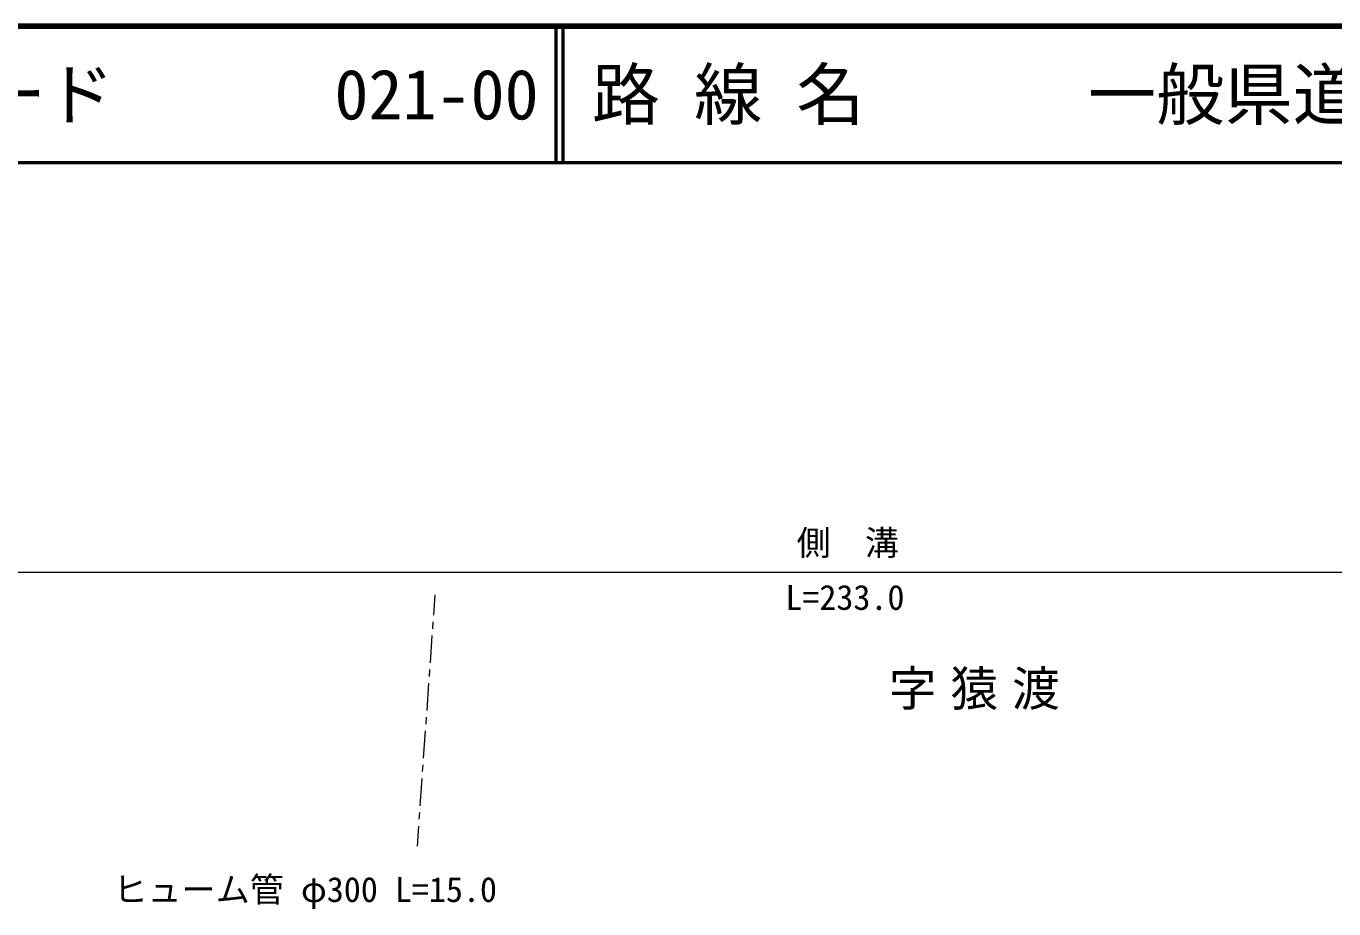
# Model space of a CAD drawing. Units: millimetres, scale not verified. Extents: x 40000 to 680000, y 20000 to 380000.
# Drawn here: x 138934 to 234751, y 315335 to 380000 of the extents above; entities that cross this region are included whole.
import ezdxf
from ezdxf.enums import TextEntityAlignment as Align

# ---------------------------------------------------------------- set-up
doc = ezdxf.new("R2010")
doc.units = ezdxf.units.MM
doc.header["$LTSCALE"] = 1000
for name, color, linetype, lineweight in [('M-BMK-HTXT', 7, 'Continuous', 13), ('M-STR-HTXT', 7, 'Continuous', 13), ('M-TTL', 2, 'Continuous', 140), ('M-TTL-LINE', 7, 'Continuous', 50)]:
    doc.layers.add(name, color=color, linetype=linetype, lineweight=lineweight)
doc.layers.add('M-TTL-TXT', color=7, linetype='Continuous')
doc.styles.add('ＭＳ ゴシック', font='')
doc.styles.get('ＭＳ ゴシック').set_extended_font_data('MS Gothic')

msp = doc.modelspace()

# ---------------------------------------------------------------- linework, layer by layer
at = {"layer": 'M-BMK-HTXT'}
for p, q in [((168880, 338328), (168776, 336856)), ((168740, 336357), (168705, 335859)), ((168669, 335360), (168528, 333365)), ((168492, 332866), (168457, 332367)), ((168422, 331869), (168280, 329874)), ((168245, 329375), (168209, 328876)), ((168174, 328377), (168032, 326382)), ((167997, 325884), (167961, 325385)), ((167926, 324886), (167784, 322891)), ((167749, 322392), (167714, 321894)), ((167678, 321395), (167574, 319923))]:
    msp.add_line(p, q, dxfattribs=at)
at = {"layer": 'M-STR-HTXT'}
msp.add_line((82794, 340000), (315119, 340000), dxfattribs=at)
at = {"layer": 'M-TTL'}
msp.add_line((680000, 380000), (40000, 380000), dxfattribs=at)
at = {"layer": 'M-TTL-LINE'}
for p, q in [((177750, 380000), (177750, 370000)), ((178250, 380000), (178250, 370000)), ((40000, 370000), (680000, 370000))]:
    msp.add_line(p, q, dxfattribs=at)

# ---------------------------------------------------------------- texts
at = {"layer": 'M-BMK-HTXT', "insert": (208912, 331330), "char_height": 2566, "attachment_point": 5, "style": 'ＭＳ ゴシック'}
msp.add_mtext('\\T1.29;字猿渡', dxfattribs=at)
at = {"layer": 'M-STR-HTXT', "style": 'ＭＳ ゴシック'}
for s, p in [('側\u3000溝', (199139, 342158)), ('ヒューム管 φ300 L=15.0', (159375, 316750))]:
    msp.add_text(s, height=1833, dxfattribs=at).set_placement(p, align=Align.MIDDLE_CENTER)
msp.add_text('L=233.0', height=1833, dxfattribs=at).set_placement((198924, 336686), align=Align.BOTTOM_CENTER)
at = {"layer": 'M-TTL-TXT', "style": 'ＭＳ ゴシック'}
for s, p in [('図面コード', (120380, 375000)), ('021-00', (161521, 375000)), ('路 線 名', (180380, 375000)), ('一般県道下関川棚線', (216734, 375000))]:
    msp.add_text(s, height=3666, dxfattribs=at).set_placement(p, align=Align.MIDDLE_LEFT)

doc.saveas('drawing.dxf')
